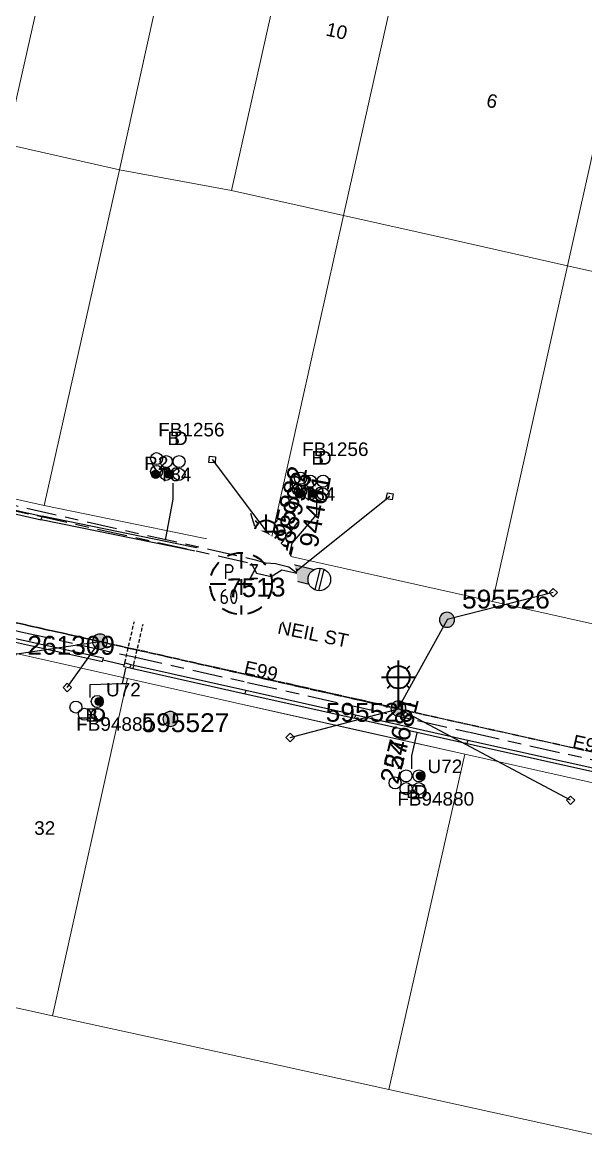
# Model space of a CAD drawing. Header units: metres. Extents: x 311347 to 316656, y 6252667 to 6255486.
# Drawn here: x 314061.6 to 314136.4, y 6254410.9 to 6254559.3 of the extents above; entities that cross this region are included whole.
import ezdxf
from ezdxf.enums import TextEntityAlignment as Align

# ---------------------------------------------------------------- set-up
doc = ezdxf.new("R2010")
doc.units = ezdxf.units.M
for name, pattern in [('Cable Exist OH', [1, 1, 0]), ('Cable Exist UG', [8.2, 4, -1.2, 1.8, -1.2]), ('Dash', [5, 3, -2]), ('DASHED', [0.75, 0.5, -0.25])]:
    doc.linetypes.add(name, pattern=pattern)
doc.layers.get('0').update_dxf_attribs({"color": 6})
for name, color, linetype, lineweight in [('Cadastre Buildings_SP_EXT', 9, 'Continuous', 5), ('Cadastre Land Parcels_SP_EXT', 9, 'Continuous', 5), ('Cadastre Roads_SP_EXT', 7, 'Continuous', 5)]:
    doc.layers.add(name, color=color, linetype=linetype, lineweight=lineweight)
for name, color, linetype in [('Duct_SP_EXT', 7, 'Continuous'), ('Equip_LV_EXT', 7, 'Continuous'), ('Equip_SL_EXT', 7, 'Continuous'), ('Equip_SP_SL_EXT', 7, 'Continuous'), ('Mains_HV_EXT', 7, 'Continuous'), ('Mains_LV_EXT', 7, 'Continuous'), ('Mains_LV_SL_EXT', 7, 'Continuous'), ('Mains_SL_EXT', 7, 'Continuous'), ('Services_SP_EXT', 7, 'Continuous'), ('SupportsOH_SP_TR_HV_LV_SL_EXT', 7, 'Continuous'), ('SupportsUG_SP_LV_EXT', 7, 'Continuous'), ('SupportsUG_SP_LV_SL_EXT', 7, 'Continuous'), ('Trench_SP_EXT', 7, 'Continuous')]:
    doc.layers.add(name, color=color, linetype=linetype)
doc.layers.add('UNKNOWN_FEATURES', color=1, linetype='DASHED', plot=False)
doc.styles.add('COLUMN_LABEL', font='arial.ttf')
doc.styles.add('iecARIAL', font='arial.ttf', dxfattribs={"height": 2})
doc.styles.add('IESYMBOL1', font='isocp.shx')
doc.styles.add('POLE_LABEL', font='arial.ttf')
doc.styles.add('SLCP_LABEL', font='arial.ttf', dxfattribs={"height": 3.5})
doc.styles.get("Standard").update_dxf_attribs({"font": 'arial.ttf'})

# ---------------------------------------------------------------- blocks, each defined once
blk = doc.blocks.new('COLUMN_EXT')
blk.add_hatch(color=256).paths.add_polyline_path([(-1.49, 1.48), (-1.49, -1.49), (1.48, -1.49), (1.48, 1.48)])
blk.add_lwpolyline([(-1.49, -1.49), (1.48, -1.49), (1.48, 1.48), (-1.49, 1.48)], close=True)
for tag, height, style, flags, p in [('ASSET_NUM', 2.5, 'COLUMN_LABEL', 8, (2, 2)), ('STRUCTURE_PLANT_NUMBER', 0.2, 'POLE_LABEL', 9, (1.81, 0.03)), ('STREET_CODE', 0.2, 'COLUMN_LABEL', 9, (1.81, -0.2))]:
    blk.add_attdef(tag, text='', height=height, dxfattribs=dict(style=style, flags=flags)).set_placement(p, align=Align.MIDDLE_LEFT)
at = {"flags": 9}
for tag, p in [('COLUMN_TYPE', (1.81, -0.4)), ('OWNED_BY', (1.81, -0.6)), ('STATE', (1.81, -0.8)), ('USAGE', (1.81, -1)), ('LEGEND', (1.81, -1.2)), ('LOCATION', (1.81, -1.4)), ('STREETNAME', (1.81, -1.6)), ('SUBURB', (1.81, -1.8)), ('NOTES', (1.81, -2))]:
    blk.add_attdef(tag, text='', height=0.2, dxfattribs=at).set_placement(p, align=Align.MIDDLE_LEFT)
at = {"flags": 1}
blk.add_attdef('Z', (1.81, -2.35), '', height=0.2, dxfattribs=at)
blk = doc.blocks.new('PILLAR_EXT')
blk.add_hatch(color=256).paths.add_polyline_path([(-2.475, 0.99), (-2.475, -0.99), (2.475, -0.99), (2.475, 0.99)])
blk.add_lwpolyline([(-2.475, -0.99), (2.475, -0.99), (2.475, 0.99), (-2.475, 0.99)], close=True)
at = {"style": 'iecARIAL', "flags": 8}
blk.add_attdef('ASSET_NUM', (1.5, 3.5), '', height=2.5, dxfattribs=at)
for tag, p, flags in [('OWNED_BY', (0, -0.2), 9), ('STATE', (0, -0.4), 9), ('SUPPORT_TYPE', (0, -0.6), 9), ('USAGE', (0, -0.8), 9), ('LEGEND', (0, -1), 9), ('LOCATION', (0, -1.2), 9), ('NOTES', (0, -1.4), 9), ('PARENT', (0, -1.6), 9), ('STREETNAME', (0, -1.8), 9), ('SUBURB', (0, -2), 1)]:
    blk.add_attdef(tag, p, '', height=0.2, dxfattribs=dict(flags=flags))
blk = doc.blocks.new('DUCT_EXT')
blk.add_circle((0, 0.8), 0.8)
at = {"flags": 1}
blk.add_attdef('Z', (0, 0), '', height=0.2, dxfattribs=at)
at = {"flags": 9}
for tag, p in [('DUCT_CODE', (0, 0)), ('XSECT_TYPE', (0, -0.2)), ('STATE', (0, -0.6)), ('FB_REFERENCE', (0, -0.4)), ('NOTES', (0, -0.8))]:
    blk.add_attdef(tag, text='', height=0.2, dxfattribs=at).set_placement(p, align=Align.MIDDLE_LEFT)
blk = doc.blocks.new('SL_LANTERN_EXT')
at = {"lineweight": 40}
for p, q in [((0, 1.97), (0, 6.47)), ((-1.46, 5.68), (-1.06, 5.28)), ((1.46, 5.68), (1.06, 5.28)), ((-2.25, 4.22), (2.25, 4.22)), ((-1.46, 2.76), (-1.06, 3.16)), ((1.46, 2.76), (1.06, 3.16)), ((0, 0), (0, 2.72))]:
    blk.add_line(p, q, dxfattribs=at)
blk.add_circle((0, 4.22), 1.5, dxfattribs=at)
at = {"style": 'iecARIAL', "flags": 8}
blk.add_attdef('ASSET_NUM', (1.5, 1.5), '', height=2.5, dxfattribs=at)
for tag, p, height, flags in [('OPERATING_VOLTAGE', (0.98, -1.65), 0.2, 9), ('CONSTRUCTED_VOLTAGE', (0.98, -0.65), 0.2, 9), ('CONTROL_TYPE', (0.98, -0.85), 0.2, 9), ('LANTERN_PURPOSE', (0.98, -1.05), 0.2, 9), ('LANTERN_TYPE', (0.98, -1.25), 0.2, 9), ('NO_PHASES', (0.98, -1.45), 0.2, 9), ('LNUMBER', (2.18, -3.25), 2.5, 8), ('ORIENTATION', (0.98, -1.85), 0.2, 9), ('OWNED_BY', (0.98, -2.05), 0.2, 9), ('STATE', (0.98, -2.25), 0.2, 9), ('USAGE', (0.98, -2.45), 0.2, 9), ('CEXIST', (0.98, -2.65), 0.2, 9), ('CNEW', (0.98, -2.85), 0.2, 9), ('CNUMBER', (0.98, -3.05), 0.2, 9), ('CREMOVE', (0.98, -3.25), 0.2, 9), ('CREPLACE', (0.98, -3.45), 0.2, 9), ('LKINGHEIGHT', (0.98, -3.65), 0.2, 9), ('LBRACKET', (0.98, -3.85), 0.2, 9), ('LBRACKETVOCAB', (0.98, -4.05), 0.2, 9), ('LCATEGORY', (0.98, -4.25), 0.2, 9), ('LCHARGE1', (0.98, -4.45), 0.2, 9), ('LCHARGE1PERCENT', (0.98, -4.65), 0.2, 9), ('LCHARGE2', (0.98, -4.85), 0.2, 9), ('LCHARGE2PERCENT', (0.98, -5.05), 0.2, 9), ('LCHARGE3', (0.98, -5.25), 0.2, 9), ('LCHARGE3PERCENT', (0.98, -5.45), 0.2, 9), ('LEXIST', (0.98, -5.65), 0.2, 9), ('LLAMP', (0.98, -5.85), 0.2, 9), ('LLAMPVOCAB', (0.98, -6.05), 0.2, 9), ('LMAST', (0.98, -6.25), 0.2, 9), ('LMASTVOCAB', (0.98, -6.45), 0.2, 9), ('LNEW', (0.98, -6.65), 0.2, 9), ('LANTNUMBER', (0.98, -6.85), 0.2, 9), ('LOUTREACH', (0.98, -7.25), 0.2, 9), ('LOUTREACHVOCAB', (0.98, -7.45), 0.2, 9), ('LRATECODE', (0.98, -7.65), 0.2, 9), ('LREMOVE', (0.98, -7.85), 0.2, 9), ('LREPLACE', (0.98, -8.05), 0.2, 9), ('LTYPE', (0.98, -8.25), 0.2, 9), ('LTYPEVOCAB', (0.98, -8.45), 0.2, 9), ('LEGEND', (0.98, -8.65), 0.2, 9), ('LOCATION', (0.98, -8.85), 0.2, 9), ('NOTES', (0.98, -9.05), 0.2, 9), ('STREETNAME', (0.98, -9.25), 0.2, 9), ('SUBURB', (0.98, -9.45), 0.2, 1)]:
    blk.add_attdef(tag, p, '', height=height, dxfattribs=dict(flags=flags))
blk = doc.blocks.new('CCP_EXT')
at = {"flags": 9}
for tag, p in [('STATE', (0, -1.8)), ('LIFE_SUPPORT', (0, -1.6)), ('NOTES', (0, -2))]:
    blk.add_attdef(tag, text='', height=0.2, dxfattribs=at).set_placement(p, align=Align.MIDDLE_LEFT)
blk.add_wipeout([(0, 0.57), (0.57, 0), (0, -0.57), (-0.57, 0)])
blk.add_lwpolyline([(-0.57, 0), (0, 0.57), (0.57, 0), (0, -0.57), (-0.57, 0)])
at = {"flags": 1}
blk.add_attdef('Z', (0, 0), '', height=0.2, dxfattribs=at)
at = {"flags": 9}
for tag, p in [('CCP_TYPE', (0, 0)), ('CONSTRUCTED_VOLTAGE', (0, -0.2)), ('OPERATING_VOLTAGE', (0, -0.6)), ('ORIENTATION', (0, -0.8)), ('OWNED_BY', (0, -1)), ('NO_PHASES', (0, -0.4)), ('USAGE', (0, -1.2)), ('LEGEND', (0, -1.4))]:
    blk.add_attdef(tag, text='', height=0.2, dxfattribs=at).set_placement(p, align=Align.MIDDLE_LEFT)
blk = doc.blocks.new('POLE_EXT')
blk.add_hatch(color=256).paths.add_polyline_path([(-1, 0, 1), (1, 0, 1)])
blk.add_lwpolyline([(-1, 0, 1), (1, 0, 1)], format="xyb", close=True)
for tag, height, flags, p in [('pNumber', 2.5, 8, (-17.84, 2.07)), ('OWNED_BY', 0.2, 9, (1.35, -0.4)), ('SPECIAL_USE', 0.2, 9, (1.35, -0.8)), ('STATE', 0.2, 9, (1.35, -1)), ('cLV', 0.2, 9, (1.35, -1.4)), ('PARENT', 0.2, 9, (1.35, -0.6)), ('USAGE', 0.2, 9, (1.35, -1.2)), ('hDepth', 0.2, 9, (1.35, -1.6)), ('hDia', 0.2, 9, (1.35, -1.8)), ('cHV', 0.2, 9, (1.35, -2)), ('LBRACKET', 0.2, 9, (1.35, -2.2)), ('LExisting', 0.2, 9, (1.35, -2.4)), ('LANTNUMBER', 0.2, 9, (1.35, -2.6)), ('LOther', 0.2, 9, (1.35, -2.8)), ('LRemove', 0.2, 9, (1.35, -3)), ('cLinedev', 0.2, 9, (1.35, -3.4)), ('pExisting', 0.2, 9, (1.35, -3.8)), ('pFooting', 0.2, 9, (1.35, -4.4)), ('LEGEND', 0.2, 9, (1.35, -3.2)), ('LOCATION', 0.2, 9, (1.35, -3.6)), ('PFNUMBER', 0.2, 9, (1.35, -4)), ('NEWPFNUMBER', 0.2, 9, (1.35, -4.2)), ('pNew', 0.2, 9, (1.35, -4.6)), ('pRelocate', 0.2, 9, (1.35, -5)), ('pRemove', 0.2, 9, (1.35, -5.2)), ('pReplace', 0.2, 9, (1.35, -5.4)), ('pStay', 0.2, 9, (1.35, -5.6)), ('pType', 0.2, 9, (1.35, -5.8)), ('cspan', 0.2, 9, (1.35, -6)), ('STREETNAME', 0.2, 9, (1.35, -6.2)), ('SUBURB', 0.2, 9, (1.35, -6.4)), ('OPERATED_BY', 0.2, 9, (1.36, -7.01)), ('NOTES', 0.2, 9, (1.35, -6.6)), ('MAINTAINED_BY', 0.2, 9, (1.36, -6.81))]:
    blk.add_attdef(tag, text='', height=height, dxfattribs=dict(flags=flags)).set_placement(p, align=Align.MIDDLE_LEFT)
at = {"style": 'POLE_LABEL'}
for tag, height, flags, p in [('ASSET_NUM', 2.5, 8, (2, 2)), ('STRUCTURE_PLANT_NUMBER', 0.2, 9, (1.35, 0.03)), ('STREET_CODE', 0.2, 9, (1.35, -0.2))]:
    blk.add_attdef(tag, text='', height=height, dxfattribs=dict(at, flags=flags)).set_placement(p, align=Align.MIDDLE_LEFT)
at = {"flags": 1}
blk.add_attdef('Z', (1.35, -7.33), '', height=0.2, dxfattribs=at)
blk = doc.blocks.new('LV_UG_LINKS_CLOSED_EXT')
blk.add_wipeout([(-1.06, 1.06), (-1.18, 0.92), (-1.29, 0.76), (-1.37, 0.59), (-1.43, 0.42), (-1.48, 0.23), (-1.49, 0.05), (-1.49, -0.14), (-1.46, -0.33), (-1.41, -0.51), (-1.33, -0.68), (-1.24, -0.84), (-1.12, -0.99), (-0.99, -1.12), (-0.84, -1.24), (-0.68, -1.33), (-0.51, -1.41), (-0.33, -1.46), (-0.14, -1.49), (0.05, -1.49), (0.23, -1.48), (0.42, -1.43), (0.59, -1.37), (0.76, -1.29), (0.92, -1.18), (1.06, -1.06), (1.18, -0.92), (1.29, -0.76), (1.37, -0.59), (1.43, -0.42), (1.48, -0.23), (1.49, -0.05), (1.49, 0.14), (1.46, 0.33), (1.41, 0.51), (1.33, 0.68), (1.24, 0.84), (1.12, 0.99), (0.99, 1.12), (0.84, 1.24), (0.68, 1.33), (0.51, 1.41), (0.33, 1.46), (0.14, 1.49), (-0.05, 1.49), (-0.23, 1.48), (-0.42, 1.43), (-0.59, 1.37), (-0.76, 1.29), (-0.92, 1.18)])
for p, q in [((-0.25, -1.48), (-0.25, 1.48)), ((0.25, -1.48), (0.25, 1.48))]:
    blk.add_line(p, q)
blk.add_circle((0, 0), 1.5)
at = {"flags": 9}
for tag, p in [('ACTUAL_STATUS', (0, 0)), ('CONSTRUCTED_VOLTAGE', (0, -0.2)), ('OPERATING_VOLTAGE', (0, -0.6)), ('ORIENTATION', (0, -0.8)), ('STATE', (0, -1)), ('SWITCH_TYPE', (0, -1.2)), ('NO_PHASES', (0, -0.4)), ('USAGE', (0, -1.4)), ('NOTES', (0, -1.6))]:
    blk.add_attdef(tag, text='', height=0.2, dxfattribs=at).set_placement(p, align=Align.MIDDLE_LEFT)
at = {"flags": 1}
blk.add_attdef('Z', (0, 0), '', height=0.2, dxfattribs=at)
blk = doc.blocks.new('CABLE_LARGE_EXT')
h = blk.add_hatch(color=256)
edge = h.paths.add_edge_path()
edge.add_arc((0, 0.55), 0.55, 0, 360)
blk.add_circle((0, 0.55), 0.55)
at = {"flags": 1}
blk.add_attdef('Z', (0, 0), '', height=0.2, dxfattribs=at)
at = {"flags": 9}
for tag, p in [('COND_CODE', (0, 0)), ('STATE', (0, -0.4)), ('XSECT_SIZE', (0, -0.6)), ('FB_REFERENCE', (0, -0.2)), ('NOTES', (0, -0.8))]:
    blk.add_attdef(tag, text='', height=0.2, dxfattribs=at).set_placement(p, align=Align.MIDDLE_LEFT)
blk = doc.blocks.new('SLCP_ZELL_EXT')
blk.add_wipeout([(-0.24, 7.5), (-0.71, 7.47), (-1.17, 7.41), (-1.64, 7.32), (-2.09, 7.21), (-2.54, 7.06), (-2.98, 6.89), (-3.41, 6.69), (-3.82, 6.46), (-4.22, 6.21), (-4.6, 5.93), (-4.96, 5.63), (-5.31, 5.31), (-5.63, 4.96), (-5.93, 4.6), (-6.21, 4.22), (-6.46, 3.82), (-6.69, 3.41), (-6.89, 2.98), (-7.06, 2.54), (-7.21, 2.09), (-7.32, 1.64), (-7.41, 1.17), (-7.47, 0.71), (-7.5, 0.24), (-7.5, -0.24), (-7.47, -0.71), (-7.41, -1.17), (-7.32, -1.64), (-7.21, -2.09), (-7.06, -2.54), (-6.89, -2.98), (-6.69, -3.41), (-6.46, -3.82), (-6.21, -4.22), (-5.93, -4.6), (-5.63, -4.96), (-5.31, -5.31), (-4.96, -5.63), (-4.6, -5.93), (-4.22, -6.21), (-3.82, -6.46), (-3.41, -6.69), (-2.98, -6.89), (-2.54, -7.06), (-2.09, -7.21), (-1.64, -7.32), (-1.17, -7.41), (-0.71, -7.47), (-0.24, -7.5), (0.24, -7.5), (0.71, -7.47), (1.17, -7.41), (1.64, -7.32), (2.09, -7.21), (2.54, -7.06), (2.98, -6.89), (3.41, -6.69), (3.82, -6.46), (4.22, -6.21), (4.6, -5.93), (4.96, -5.63), (5.31, -5.31), (5.63, -4.96), (5.93, -4.6), (6.21, -4.22), (6.46, -3.82), (6.69, -3.41), (6.89, -2.98), (7.06, -2.54), (7.21, -2.09), (7.32, -1.64), (7.41, -1.17), (7.47, -0.71), (7.5, -0.24), (7.5, 0.24), (7.47, 0.71), (7.41, 1.17), (7.32, 1.64), (7.21, 2.09), (7.06, 2.54), (6.89, 2.98), (6.69, 3.41), (6.46, 3.82), (6.21, 4.22), (5.93, 4.6), (5.63, 4.96), (5.31, 5.31), (4.96, 5.63), (4.6, 5.93), (4.22, 6.21), (3.82, 6.46), (3.41, 6.69), (2.98, 6.89), (2.54, 7.06), (2.09, 7.21), (1.64, 7.32), (1.17, 7.41), (0.71, 7.47), (0.24, 7.5)])
at = {"linetype": 'Dash', "lineweight": 40, "ltscale": 0.7}
for p, q in [((0, 4.11), (0, -4.11)), ((-4.11, 0), (4.11, 0))]:
    blk.add_line(p, q, dxfattribs=at)
blk.add_circle((0, 0), 4.11, dxfattribs=at)
at = {"lineweight": 40, "style": 'IESYMBOL1'}
for s, p in [('P', (-1.6, 0)), ('Z', (1.7, 0)), ('60', (-1.61, -3.31))]:
    blk.add_text(s, height=2, dxfattribs=at).set_placement(p, align=Align.BOTTOM_CENTER)
at = {"style": 'SLCP_LABEL'}
for tag, height, flags, p in [('ASSET_NUM', 2.5, 8, (2, 2)), ('STREET_CODE', 0.2, 9, (0, -0.2))]:
    blk.add_attdef(tag, text='', height=height, dxfattribs=dict(at, flags=flags)).set_placement(p, align=Align.MIDDLE_LEFT)
at = {"flags": 1}
blk.add_attdef('Z', (0, 0), '', height=0.2, dxfattribs=at)
at = {"flags": 9}
for tag, p in [('CONSTRUCTED_VOLTAGE', (0, -0.4)), ('CONTROL_TYPE', (0, -0.6)), ('OPERATING_VOLTAGE', (0, -1)), ('ORIENTATION', (0, -1.2)), ('OWNED_BY', (0, -1.4)), ('NO_PHASES', (0, -0.8)), ('STATE', (0, -2)), ('USAGE', (0, -1.6)), ('LOCATION', (0, -1.8)), ('NOTES', (0, -2.2))]:
    blk.add_attdef(tag, text='', height=0.2, dxfattribs=at).set_placement(p, align=Align.MIDDLE_LEFT)

msp = doc.modelspace()

# ---------------------------------------------------------------- linework, layer by layer
at = {"layer": 'Cadastre Buildings_SP_EXT', "linetype": 'Continuous'}
for points in [[(314173.74, 6254564.92), (314158.86, 6254568.25), (314143.99, 6254571.58), (314134.03, 6254526.96), (314148.9, 6254523.64), (314163.78, 6254520.31), (314167.1, 6254535.18), (314170.42, 6254550.05), (314173.74, 6254564.92)], [(314044.64, 6254546.46), (314029.95, 6254549.75), (314019.93, 6254505.11), (314049.67, 6254498.43), (314064.54, 6254495.09), (314074.56, 6254539.73), (314059.5, 6254543.12), (314044.64, 6254546.46)]]:
    msp.add_lwpolyline(points, close=True, dxfattribs=at)
at = {"layer": 'Cadastre Land Parcels_SP_EXT', "linetype": 'Continuous'}
for points in [[(314069.63, 6254588.2), (314054.76, 6254591.52), (314044.64, 6254546.46), (314059.5, 6254543.12), (314069.63, 6254588.2)], [(314074.56, 6254539.73), (314084.51, 6254584.88), (314069.63, 6254588.2), (314059.5, 6254543.12), (314074.56, 6254539.73)], [(314099.38, 6254581.55), (314084.51, 6254584.88), (314074.56, 6254539.73), (314089.42, 6254536.95), (314099.38, 6254581.55)], [(314114.25, 6254578.23), (314099.38, 6254581.55), (314089.42, 6254536.95), (314104.29, 6254533.62), (314114.25, 6254578.23)], [(314143.99, 6254571.58), (314114.25, 6254578.23), (314104.29, 6254533.62), (314119.16, 6254530.3), (314134.03, 6254526.96), (314143.99, 6254571.58)], [(314148.9, 6254523.64), (314134.03, 6254526.96), (314124.07, 6254482.34), (314138.94, 6254479.02), (314148.9, 6254523.64)], [(314065.66, 6254427.25), (314075.62, 6254472.08), (314060.81, 6254475.39), (314050.77, 6254430.52), (314065.66, 6254427.25)]]:
    msp.add_lwpolyline(points, close=True, dxfattribs=at)
msp.add_lwpolyline([(314139.89, 6254410.91), (314110.32, 6254417.44), (314095.67, 6254420.66), (314080.86, 6254423.91), (314065.66, 6254427.25), (314050.77, 6254430.52), (314036.03, 6254433.76), (314006.08, 6254440.34), (313991.25, 6254443.6), (314001.73, 6254488.65), (313991.06, 6254491.05), (313986.24, 6254487.99)], dxfattribs=at)
at = {"layer": 'Duct_SP_EXT'}
for p, q in [((314023.49, 6254502.33), (314064.15, 6254493.19)), ((314023.59, 6254502.8), (314064.25, 6254493.66)), ((314064.15, 6254493.19), (314064.2, 6254493.42)), ((314064.15, 6254493.19), (314064.2, 6254493.42)), ((314064.25, 6254493.66), (314064.2, 6254493.42)), ((314064.25, 6254493.66), (314064.2, 6254493.42)), ((314046.62, 6254480.06), (314072.27, 6254474.35)), ((314046.73, 6254480.53), (314072.38, 6254474.82)), ((314072.27, 6254474.35), (314072.33, 6254474.58)), ((314072.38, 6254474.82), (314072.33, 6254474.58)), ((314075.12, 6254473.68), (314075.18, 6254473.92)), ((314075.12, 6254473.68), (314075.94, 6254473.5)), ((314075.23, 6254474.15), (314075.18, 6254473.92)), ((314075.23, 6254474.15), (314076.04, 6254473.97)), ((314075.94, 6254473.5), (314075.99, 6254473.74)), ((314075.94, 6254473.5), (314076.33, 6254473.41)), ((314076.04, 6254473.97), (314075.99, 6254473.74)), ((314076.04, 6254473.97), (314076.44, 6254473.88)), ((314076.33, 6254473.41), (314076.38, 6254473.65)), ((314076.33, 6254473.41), (314076.38, 6254473.65)), ((314076.33, 6254473.41), (314091.21, 6254470.07)), ((314076.44, 6254473.88), (314076.38, 6254473.65)), ((314076.44, 6254473.88), (314076.38, 6254473.65)), ((314076.44, 6254473.88), (314091.32, 6254470.54)), ((314091.32, 6254470.54), (314091.27, 6254470.31)), ((314091.32, 6254470.54), (314105.89, 6254467.27)), ((314091.21, 6254470.07), (314091.27, 6254470.31)), ((314091.21, 6254470.07), (314105.79, 6254466.8)), ((314105.79, 6254466.8), (314105.84, 6254467.03)), ((314105.79, 6254466.8), (314120.72, 6254463.43)), ((314105.89, 6254467.27), (314105.84, 6254467.03)), ((314105.89, 6254467.27), (314120.82, 6254463.9)), ((314120.72, 6254463.43), (314120.77, 6254463.66)), ((314120.72, 6254463.43), (314140.39, 6254459.03)), ((314120.82, 6254463.9), (314120.77, 6254463.66)), ((314120.82, 6254463.9), (314140.49, 6254459.5))]:
    msp.add_line(p, q, dxfattribs=at)
for points in [[(314081.63, 6254498.05), (314081.63, 6254495.94), (314080.62, 6254490.48)], [(314100.72, 6254495.9), (314100.72, 6254493.89), (314097.41, 6254490.09), (314096.75, 6254487.15)], [(314070.64, 6254469.55), (314070.64, 6254471.31), (314074.95, 6254471.44), (314075.39, 6254473.48)], [(314113.36, 6254460.09), (314113.36, 6254461.79), (314114.06, 6254464.86)]]:
    msp.add_lwpolyline(points, dxfattribs=at)
at = {"layer": 'Mains_LV_EXT', "linetype": 'Cable Exist OH'}
msp.add_lwpolyline([(314071.95, 6254477), (314036.42, 6254484.96)], dxfattribs=at)
at = {"layer": 'Mains_SL_EXT', "linetype": 'Cable Exist OH'}
msp.add_lwpolyline([(314036.42, 6254484.96), (314071.95, 6254477)], dxfattribs=at)
at = {"layer": 'Services_SP_EXT'}
for points in [[(314118.05, 6254479.89), (314111.51, 6254468.05)], [(314052.87, 6254474.19), (314071.95, 6254477)]]:
    msp.add_lwpolyline(points, dxfattribs=at)
at = {"layer": 'Trench_SP_EXT', "linetype": 'Cable Exist UG'}
for points in [[(314093.99, 6254487.32), (314091.93, 6254494.25)], [(314093.99, 6254487.32), (314098.37, 6254493.07)], [(314072.33, 6254474.58), (314075.18, 6254473.92)]]:
    msp.add_lwpolyline(points, dxfattribs=at)
at = {"layer": 'UNKNOWN_FEATURES'}
for points in [[(314075.25, 6254474.21), (314076.49, 6254479.6)], [(314076.44, 6254473.94), (314077.68, 6254479.33)]]:
    msp.add_lwpolyline(points, dxfattribs=at)

# ---------------------------------------------------------------- block references
at = {"layer": 'Duct_SP_EXT'}
for p in [(314079.47, 6254500.52), (314080.75, 6254500.13), (314082.45, 6254500.13), (314079.47, 6254498.81), (314080.75, 6254498.43), (314082.45, 6254498.43), (314098.58, 6254497.92), (314099.87, 6254497.52), (314101.57, 6254497.52), (314098.59, 6254496.21), (314099.87, 6254495.82), (314101.57, 6254495.82)]:
    msp.add_blockref('DUCT_EXT', p, dxfattribs=at)
for name, p, rotation in [('CABLE_LARGE_EXT', (314079.89, 6254499.23), 90), ('CABLE_LARGE_EXT', (314081.6, 6254499.28), 89.98256100592603), ('CABLE_LARGE_EXT', (314099.01, 6254496.63), 90), ('CABLE_LARGE_EXT', (314100.72, 6254496.68), 89.98256100592603), ('DUCT_EXT', (314069.55, 6254468.29), 90), ('DUCT_EXT', (314072.39, 6254469.03), 90.04403938310728), ('CABLE_LARGE_EXT', (314072.39, 6254469.03), 90.11444703286887), ('DUCT_EXT', (314070.69, 6254467.33), 90.04403938310728), ('DUCT_EXT', (314072.39, 6254467.33), 90.04403938310728), ('DUCT_EXT', (314111.94, 6254458.21), 90), ('DUCT_EXT', (314113.4, 6254459.14), 90.04403938310728), ('DUCT_EXT', (314115.1, 6254459.14), 90.04403938310728), ('CABLE_LARGE_EXT', (314115.1, 6254459.14), 90.11444703286887), ('DUCT_EXT', (314113.4, 6254457.44), 90.04403938310728), ('DUCT_EXT', (314115.1, 6254457.44), 90.04403938310728)]:
    msp.add_blockref(name, p, dxfattribs=dict(at, rotation=rotation))
at = {"layer": 'Equip_SP_SL_EXT'}
ref = msp.add_blockref('SL_LANTERN_EXT', (314094.03, 6254487.41), dxfattribs=at)
ref.add_attrib('ASSET_NUM', '195882', dxfattribs={"layer": '0', "height": 2.5, "rotation": 76.3287, "style": 'iecARIAL'}).set_placement((314095.53, 6254488.91), align=Align.MIDDLE_LEFT)
ref = msp.add_blockref('SL_LANTERN_EXT', (314111.6, 6254468.03), dxfattribs=at)
ref.add_attrib('ASSET_NUM', '227631', dxfattribs={"layer": '0', "height": 2.5, "rotation": 76.1034, "style": 'iecARIAL'}).set_placement((314113.1, 6254469.53), align=Align.MIDDLE_RIGHT)
ref = msp.add_blockref('SL_LANTERN_EXT', (314111.6, 6254468.03), dxfattribs=at)
ref.add_attrib('ASSET_NUM', '54681', dxfattribs={"layer": '0', "height": 2.5, "rotation": 76.1722, "style": 'iecARIAL'}).set_placement((314113.1, 6254469.53), align=Align.MIDDLE_RIGHT)
at = {"layer": 'Services_SP_EXT'}
for p, rotation in [((314086.86, 6254501.19), 130.1965142140739), ((314110.43, 6254496.3), 33.83511983179719)]:
    msp.add_blockref('CCP_EXT', p, dxfattribs=dict(at, rotation=rotation))
at = {"layer": 'SupportsOH_SP_TR_HV_LV_SL_EXT'}
ref = msp.add_blockref('POLE_EXT', (314071.95, 6254477), dxfattribs=at)
ref.add_attrib('ASSET_NUM', '261309', dxfattribs={"layer": '0', "height": 2.5, "style": 'POLE_LABEL'}).set_placement((314073.95, 6254477.75), align=Align.TOP_RIGHT)
ref = msp.add_blockref('POLE_EXT', (314111.58, 6254468.09), dxfattribs=at)
ref.add_attrib('ASSET_NUM', '595525', dxfattribs={"layer": '0', "height": 2.5, "style": 'POLE_LABEL'}).set_placement((314113.58, 6254468.84), align=Align.TOP_RIGHT)
ref = msp.add_blockref('POLE_EXT', (314081.3, 6254466.71), dxfattribs=at)
ref.add_attrib('ASSET_NUM', '595527', dxfattribs={"layer": '0', "height": 2.5, "style": 'POLE_LABEL'}).set_placement((314083.3, 6254467.46), align=Align.TOP_CENTER)
at = {"layer": 'SupportsUG_SP_LV_EXT'}
ref = msp.add_blockref('PILLAR_EXT', (314098.1, 6254486.07), dxfattribs=dict(at, rotation=345.9060738083564))
ref.add_attrib('ASSET_NUM', '94401', dxfattribs={"layer": '0', "height": 2.5, "rotation": 79.1963, "style": 'iecARIAL'}).set_placement((314099.6, 6254489.57), align=Align.MIDDLE_LEFT)
at = {"layer": 'SupportsUG_SP_LV_SL_EXT'}
ref = msp.add_blockref('COLUMN_EXT', (314094.03, 6254487.41), dxfattribs=dict(at, rotation=166.4298578583821))
ref.add_attrib('ASSET_NUM', '288993', dxfattribs={"layer": '0', "height": 2.5, "rotation": 76.5286, "style": 'COLUMN_LABEL'}).set_placement((314096.03, 6254488.16), align=Align.MIDDLE_LEFT)

# ---------------------------------------------------------------- texts
at = {"layer": 'Cadastre Land Parcels_SP_EXT'}
for s, rotation, p in [('10', 347.5288, (314101.83, 6254557.59)), ('6', 347.4051, (314123.14, 6254548.14))]:
    msp.add_text(s, height=1.8, rotation=rotation, dxfattribs=at).set_placement(p)
msp.add_text('32', height=1.8, dxfattribs=at).set_placement((314063.21, 6254451.31))
at = {"layer": 'Cadastre Roads_SP_EXT'}
msp.add_text('NEIL ST', height=1.8, rotation=348.4363, dxfattribs=at).set_placement((314095.42, 6254478.09))
at = {"layer": 'Duct_SP_EXT'}
for s, p in [('FB1256', (314079.68, 6254504.27)), ('B', (314080.89, 6254503.12)), ('D', (314081.79, 6254503.12)), ('FB1256', (314098.8, 6254501.67)), ('R2', (314077.82, 6254499.8)), ('B', (314100.01, 6254500.52)), ('D', (314100.91, 6254500.52)), ('T84', (314079.75, 6254498.32)), ('R2', (314096.93, 6254497.2)), ('T84', (314098.87, 6254495.72)), ('U72', (314072.75, 6254469.71)), ('B', (314070.02, 6254466.34)), ('D', (314070.92, 6254466.34)), ('FB94880', (314068.79, 6254465.13)), ('U72', (314115.45, 6254459.51)), ('FB94880', (314111.43, 6254455.19)), ('B', (314112.59, 6254456.19)), ('D', (314113.66, 6254456.12))]:
    msp.add_text(s, height=1.8, dxfattribs=at).set_placement(p)
at = {"layer": 'Mains_LV_EXT'}
for rotation, p in [(347.3277, (314090.96, 6254472.73)), (347.4541, (314134.58, 6254462.89))]:
    msp.add_text('E99', height=1.8, rotation=rotation, dxfattribs=at).set_placement(p)

# ---------------------------------------------------------------- next in the draw order: linework, layer by layer
at = {"layer": 'Cadastre Buildings_SP_EXT', "linetype": 'Continuous'}
msp.add_lwpolyline([(314089.42, 6254536.95), (314074.56, 6254539.73), (314064.54, 6254495.09), (314094.33, 6254488.99), (314104.29, 6254533.62), (314089.42, 6254536.95)], close=True, dxfattribs=at)

# ---------------------------------------------------------------- next in the draw order: block references
at = {"layer": 'Services_SP_EXT'}
for p in [(314132.15, 6254483.5), (314067.61, 6254470.89), (314097.2, 6254464.25), (314134.45, 6254455.89)]:
    msp.add_blockref('CCP_EXT', p, dxfattribs=at)

# ---------------------------------------------------------------- next in the draw order: linework, layer by layer
at = {"layer": 'Cadastre Buildings_SP_EXT', "linetype": 'Continuous'}
for points in [[(314134.03, 6254526.96), (314119.16, 6254530.3), (314104.29, 6254533.62), (314094.33, 6254488.99), (314124.07, 6254482.34), (314134.03, 6254526.96)], [(314110.32, 6254417.44), (314120.4, 6254462.01), (314105.47, 6254465.38), (314090.9, 6254468.65), (314075.62, 6254472.08), (314065.66, 6254427.25), (314080.86, 6254423.91), (314095.67, 6254420.66), (314110.32, 6254417.44)], [(314139.89, 6254410.91), (314143.22, 6254425.78), (314146.55, 6254440.54), (314149.89, 6254455.41), (314120.4, 6254462.01), (314110.32, 6254417.44), (314139.89, 6254410.91)]]:
    msp.add_lwpolyline(points, close=True, dxfattribs=at)
at = {"layer": 'Cadastre Roads_SP_EXT', "linetype": 'Continuous'}
msp.add_lwpolyline([(314138.94, 6254479.01), (314124.07, 6254482.34), (314094.33, 6254488.99), (314064.54, 6254495.09), (314049.67, 6254498.43), (314019.93, 6254505.11), (313995.05, 6254511.09), (313991.06, 6254491.05), (314001.73, 6254488.65), (314016.43, 6254485.37), (314031.52, 6254481.95), (314046.3, 6254478.64), (314060.81, 6254475.39), (314075.62, 6254472.08), (314090.9, 6254468.65), (314105.47, 6254465.37), (314120.4, 6254462.01), (314149.89, 6254455.41), (314194.58, 6254445.34), (314195.75, 6254466.32), (314195.83, 6254467.84), (314154.14, 6254477.14), (314153.82, 6254475.68), (314138.94, 6254479.01)], close=True, dxfattribs=at)
at = {"layer": 'Mains_LV_EXT', "linetype": 'Cable Exist OH'}
msp.add_lwpolyline([(314165.21, 6254456.07), (314111.54, 6254468.01)], dxfattribs=at)
at = {"layer": 'Mains_SL_EXT', "linetype": 'Cable Exist OH'}
msp.add_lwpolyline([(314165.21, 6254456.07), (314111.6, 6254468.03)], dxfattribs=at)
at = {"layer": 'Services_SP_EXT'}
for points in [[(314132.15, 6254483.5), (314118.05, 6254479.91)], [(314067.61, 6254470.89), (314071.95, 6254477)], [(314097.2, 6254464.25), (314111.6, 6254468.06)], [(314134.45, 6254455.89), (314111.53, 6254468.08)]]:
    msp.add_lwpolyline(points, dxfattribs=at)

# ---------------------------------------------------------------- next in the draw order: block references
at = {"layer": 'SupportsOH_SP_TR_HV_LV_SL_EXT'}
ref = msp.add_blockref('POLE_EXT', (314118.03, 6254479.89), dxfattribs=at)
ref.add_attrib('ASSET_NUM', '595526', dxfattribs={"layer": '0', "height": 2.5, "style": 'POLE_LABEL'}).set_placement((314120.03, 6254480.64), align=Align.BOTTOM_LEFT)

# ---------------------------------------------------------------- next in the draw order: block references
at = {"layer": 'Equip_LV_EXT'}
for p, rotation in [((314095.51, 6254486.16), 32.64294933113859), ((314101.08, 6254485.26), 166.7656427079096)]:
    msp.add_blockref('LV_UG_LINKS_CLOSED_EXT', p, dxfattribs=dict(at, rotation=rotation))

# ---------------------------------------------------------------- next in the draw order: linework, layer by layer
at = {"layer": 'Duct_SP_EXT'}
for p, q in [((314093.94, 6254487.09), (314064.15, 6254493.19)), ((314094.03, 6254487.56), (314064.25, 6254493.66)), ((314093.93, 6254487.09), (314093.99, 6254487.32)), ((314093.93, 6254487.09), (314098.06, 6254486.17)), ((314093.94, 6254487.09), (314093.99, 6254487.32)), ((314094.04, 6254487.56), (314093.99, 6254487.32)), ((314094.03, 6254487.56), (314093.99, 6254487.32)), ((314094.04, 6254487.56), (314098.16, 6254486.64)), ((314098.06, 6254486.17), (314098.11, 6254486.4)), ((314098.16, 6254486.64), (314098.11, 6254486.4))]:
    msp.add_line(p, q, dxfattribs=at)
at = {"layer": 'Services_SP_EXT'}
for points in [[(314086.86, 6254501.19), (314092.06, 6254494.26), (314098.08, 6254486.3)], [(314110.43, 6254496.3), (314097.98, 6254486.3)]]:
    msp.add_lwpolyline(points, dxfattribs=at)

# ---------------------------------------------------------------- next in the draw order: block references
at = {"layer": 'Equip_SL_EXT'}
ref = msp.add_blockref('SLCP_ZELL_EXT', (314090.68, 6254484.69), dxfattribs=at)
ref.add_attrib('ASSET_NUM', '7513', dxfattribs={"layer": '0', "height": 2.5, "rotation": 1, "style": 'SLCP_LABEL'}).set_placement((314092.68, 6254485.44), align=Align.TOP_CENTER)

# ---------------------------------------------------------------- next in the draw order: linework, layer by layer
at = {"layer": 'Mains_HV_EXT', "linetype": 'Cable Exist UG'}
msp.add_lwpolyline([(313963.34, 6254529.18), (313964.61, 6254528.16), (313958.35, 6254501.42), (313958.35, 6254501.42), (313972.09, 6254498.38), (314002.38, 6254491.58), (314017.09, 6254488.29), (314032.18, 6254484.88), (314046.96, 6254481.56), (314061.46, 6254478.31), (314076.27, 6254475), (314091.55, 6254471.57), (314106.13, 6254468.3), (314121.05, 6254464.93), (314150.54, 6254458.34), (314148.18, 6254447.71), (314149.96, 6254447.13)], dxfattribs=at)
at = {"layer": 'Mains_LV_EXT', "linetype": 'Cable Exist UG'}
msp.add_lwpolyline([(314023.6, 6254502.64), (314092.01, 6254487.42), (314092.75, 6254486.11), (314094.67, 6254485.65), (314096.09, 6254486.52), (314098.1, 6254486.07)], dxfattribs=at)
at = {"layer": 'Mains_LV_EXT', "linetype": 'Cable Exist OH'}
msp.add_lwpolyline([(314111.58, 6254468.09), (314071.95, 6254477)], dxfattribs=at)
at = {"layer": 'Mains_LV_SL_EXT', "linetype": 'Cable Exist UG'}
msp.add_lwpolyline([(314098.1, 6254486.07), (314097.01, 6254486.91), (314095.24, 6254487.31), (314094.03, 6254487.41)], dxfattribs=at)
at = {"layer": 'Mains_SL_EXT', "linetype": 'Cable Exist UG'}
msp.add_lwpolyline([(314019.56, 6254503.58), (314022.25, 6254503.75), (314092.6, 6254487.88), (314094.03, 6254487.41)], dxfattribs=at)
at = {"layer": 'Mains_SL_EXT', "linetype": 'Cable Exist OH'}
msp.add_lwpolyline([(314071.95, 6254477), (314111.6, 6254468.03)], dxfattribs=at)

doc.saveas('drawing.dxf')
